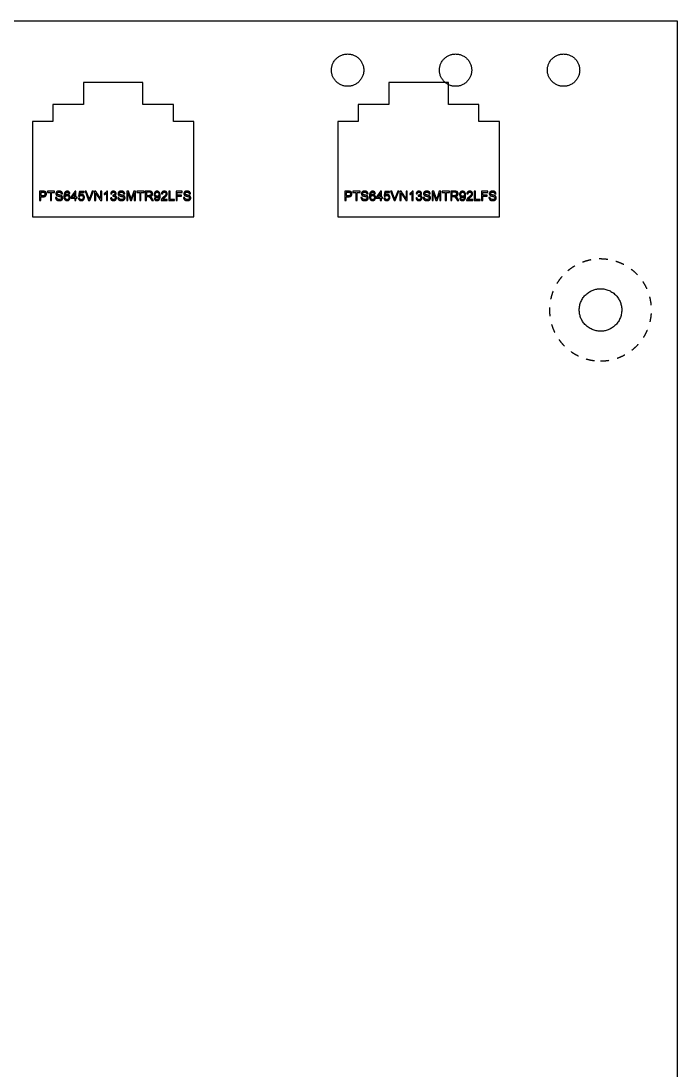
# Model space of a CAD drawing. Header units: millimetres. Extents: x -34 to 33, y -64 to 62.
# Drawn here: x -5.1 to 33.5, y -0.8 to 60.9 of the extents above; entities that cross this region are included whole.
import ezdxf

# ---------------------------------------------------------------- set-up
doc = ezdxf.new("R2010")
doc.units = ezdxf.units.MM
doc.header["$LTSCALE"] = 0.1
doc.linetypes.add('Dashed', pattern=[10, 5, -5])
doc.layers.add('dxf_release_for_jordan$PCB_v1_240711$front', color=18, linetype='Continuous', true_color=0x000000)

msp = doc.modelspace()

# ---------------------------------------------------------------- linework, layer by layer
at = {"layer": 'dxf_release_for_jordan$PCB_v1_240711$front', "color": 251, "true_color": 0x696969}
for p, q in [((-3.796, 50.913), (-4, 50.913)), ((-4, 50.913), (-4, 50.371)), ((-3.79, 50.849), (-3.928, 50.849)), ((-3.928, 50.849), (-3.928, 50.655)), ((-3.928, 50.655), (-3.788, 50.655)), ((-1.244, 50.913), (-1.321, 50.913)), ((-1.321, 50.913), (-1.111, 50.371)), ((-1.103, 50.52), (-1.244, 50.913)), ((-0.899, 50.913), (-1.045, 50.52)), ((-1.038, 50.371), (-0.826, 50.913)), ((-0.826, 50.913), (-0.899, 50.913)), ((-0.058, 50.795), (-0.058, 50.371)), ((0.008, 50.915), (-0.034, 50.915)), ((0.008, 50.371), (0.008, 50.915)), ((1.237, 50.913), (1.129, 50.913)), ((1.129, 50.913), (1.129, 50.371)), ((1.198, 50.371), (1.198, 50.832)), ((1.198, 50.832), (1.355, 50.371)), ((1.365, 50.529), (1.237, 50.913)), ((1.419, 50.371), (1.577, 50.825)), ((1.549, 50.913), (1.42, 50.536)), ((1.646, 50.913), (1.549, 50.913)), ((1.577, 50.825), (1.577, 50.371)), ((1.646, 50.371), (1.646, 50.913)), ((2.465, 50.913), (2.225, 50.913)), ((2.225, 50.913), (2.225, 50.371)), ((2.468, 50.853), (2.296, 50.853)), ((2.296, 50.853), (2.296, 50.674)), ((2.296, 50.674), (2.45, 50.674)), ((2.296, 50.371), (2.296, 50.612)), ((2.296, 50.612), (2.38, 50.612)), ((14.172, 50.913), (13.968, 50.913)), ((13.968, 50.913), (13.968, 50.371)), ((14.178, 50.849), (14.04, 50.849)), ((14.04, 50.849), (14.04, 50.655)), ((14.04, 50.655), (14.18, 50.655)), ((16.724, 50.913), (16.647, 50.913)), ((16.647, 50.913), (16.857, 50.371)), ((16.865, 50.52), (16.724, 50.913)), ((17.069, 50.913), (16.923, 50.52)), ((16.93, 50.371), (17.142, 50.913)), ((17.142, 50.913), (17.069, 50.913)), ((17.91, 50.795), (17.91, 50.371)), ((17.976, 50.915), (17.933, 50.915)), ((17.976, 50.371), (17.976, 50.915)), ((19.205, 50.913), (19.097, 50.913)), ((19.097, 50.913), (19.097, 50.371)), ((19.166, 50.371), (19.166, 50.832)), ((19.166, 50.832), (19.323, 50.371)), ((19.333, 50.529), (19.205, 50.913)), ((19.387, 50.371), (19.545, 50.825)), ((19.517, 50.913), (19.388, 50.536)), ((19.614, 50.913), (19.517, 50.913)), ((19.545, 50.825), (19.545, 50.371)), ((19.614, 50.371), (19.614, 50.913)), ((20.433, 50.913), (20.193, 50.913)), ((20.193, 50.913), (20.193, 50.371)), ((20.436, 50.853), (20.264, 50.853)), ((20.264, 50.853), (20.264, 50.674)), ((20.264, 50.674), (20.418, 50.674)), ((20.264, 50.371), (20.264, 50.612)), ((20.264, 50.612), (20.347, 50.612)), ((-4, 50.371), (-3.928, 50.371)), ((-3.928, 50.371), (-3.928, 50.592)), ((-3.928, 50.592), (-3.789, 50.592)), ((-1.111, 50.371), (-1.038, 50.371)), ((-0.058, 50.371), (0.008, 50.371)), ((1.129, 50.371), (1.198, 50.371)), ((1.355, 50.371), (1.419, 50.371)), ((1.577, 50.371), (1.646, 50.371)), ((2.225, 50.371), (2.296, 50.371)), ((3.155, 50.371), (3.513, 50.371)), ((3.513, 50.435), (3.248, 50.435)), ((3.513, 50.371), (3.513, 50.435)), ((13.968, 50.371), (14.04, 50.371)), ((14.04, 50.371), (14.04, 50.592)), ((14.04, 50.592), (14.178, 50.592)), ((16.857, 50.371), (16.93, 50.371)), ((17.91, 50.371), (17.976, 50.371)), ((19.097, 50.371), (19.166, 50.371)), ((19.323, 50.371), (19.387, 50.371)), ((19.545, 50.371), (19.614, 50.371)), ((20.193, 50.371), (20.264, 50.371)), ((21.123, 50.371), (21.481, 50.371)), ((21.481, 50.435), (21.216, 50.435)), ((21.481, 50.371), (21.481, 50.435))]:
    msp.add_line(p, q, dxfattribs=at)
at = {"layer": 'dxf_release_for_jordan$PCB_v1_240711$front', "color": 96, "true_color": 0x007f00}
msp.add_lwpolyline([(33.5, 60.93), (33.5, -32.448), (8, -32.448), (8, -44.448), (-8, -44.448), (-8, -32.448), (-33.5, -32.448), (-33.5, 60.93)], close=True, dxfattribs=at)
at = {"layer": 'dxf_release_for_jordan$PCB_v1_240711$front', "color": 251, "true_color": 0x696969}
for points in [[(-1.417, 56.015), (-3.217, 56.015), (-3.217, 55.015), (-4.417, 55.015), (-4.417, 49.415), (5.083, 49.415), (5.083, 55.015), (3.883, 55.015), (3.883, 56.015), (2.083, 56.015), (2.083, 57.315), (-1.417, 57.315)], [(16.551, 56.015), (14.751, 56.015), (14.751, 55.015), (13.551, 55.015), (13.551, 49.415), (23.051, 49.415), (23.051, 55.015), (21.851, 55.015), (21.851, 56.015), (20.051, 56.015), (20.051, 57.315), (16.551, 57.315)]]:
    msp.add_lwpolyline(points, close=True, dxfattribs=at)
at = {"layer": 'dxf_release_for_jordan$PCB_v1_240711$front', "color": 96, "true_color": 0x007f00}
for points, knots in [([(15.075, 58.038), (15.075, 58.988), (14.125, 58.988), (13.175, 58.988), (13.175, 58.038), (13.175, 57.088), (14.125, 57.088), (15.075, 57.088), (15.075, 58.038)], [-5.969026, -5.969026, -5.969026, -4.47677, -4.47677, -2.984513, -2.984513, -1.492257, -1.492257, 0, 0, 0]), ([(21.425, 58.038), (21.425, 58.988), (20.475, 58.988), (19.525, 58.988), (19.525, 58.038), (19.525, 57.088), (20.475, 57.088), (21.425, 57.088), (21.425, 58.038)], [-5.969026, -5.969026, -5.969026, -4.47677, -4.47677, -2.984513, -2.984513, -1.492257, -1.492257, 0, 0, 0]), ([(27.775, 58.038), (27.775, 58.988), (26.825, 58.988), (25.875, 58.988), (25.875, 58.038), (25.875, 57.088), (26.825, 57.088), (27.775, 57.088), (27.775, 58.038)], [-5.969026, -5.969026, -5.969026, -4.47677, -4.47677, -2.984513, -2.984513, -1.492257, -1.492257, 0, 0, 0]), ([(30.204, 44.265), (29.87, 45.469), (28.665, 45.135), (27.461, 44.8), (27.796, 43.596), (28.13, 42.391), (29.335, 42.726), (30.539, 43.06), (30.204, 44.265)], [0, 0, 0, 1.963495, 1.963495, 3.926991, 3.926991, 5.890486, 5.890486, 7.853982, 7.853982, 7.853982])]:
    msp.add_rational_spline(points, [1, 0.707106781187, 1, 0.707106781187, 1, 0.707106781187, 1, 0.707106781187, 1], degree=2, knots=knots, dxfattribs=at)
at = {"layer": 'dxf_release_for_jordan$PCB_v1_240711$front', "color": 251, "true_color": 0x696969}
for points, knots in [([(-3.789, 50.592), (-3.675, 50.592), (-3.631, 50.639), (-3.587, 50.687), (-3.587, 50.756), (-3.587, 50.797), (-3.603, 50.83), (-3.619, 50.864), (-3.646, 50.882), (-3.673, 50.901), (-3.713, 50.908), (-3.742, 50.913), (-3.796, 50.913)], [-8, -8, -8, -7, -7, -6, -6, -5, -5, -4, -4, -3, -3, -2, -2, -2]), ([(-3.788, 50.655), (-3.719, 50.655), (-3.69, 50.681), (-3.66, 50.707), (-3.66, 50.754), (-3.66, 50.788), (-3.678, 50.812), (-3.695, 50.836), (-3.723, 50.844), (-3.741, 50.849), (-3.79, 50.849)], [1, 1, 1, 2, 2, 3, 3, 4, 4, 5, 5, 6, 6, 6]), ([(-3.058, 50.545), (-3.056, 50.491), (-3.028, 50.448), (-3, 50.405), (-2.95, 50.384), (-2.9, 50.362), (-2.827, 50.362), (-2.769, 50.362), (-2.722, 50.383), (-2.676, 50.405), (-2.651, 50.443), (-2.626, 50.481), (-2.626, 50.524), (-2.626, 50.568), (-2.649, 50.601), (-2.671, 50.635), (-2.719, 50.657), (-2.751, 50.671), (-2.839, 50.691), (-2.926, 50.711), (-2.947, 50.73), (-2.968, 50.749), (-2.968, 50.778), (-2.968, 50.811), (-2.938, 50.835), (-2.908, 50.859), (-2.843, 50.859), (-2.781, 50.859), (-2.749, 50.833), (-2.717, 50.807), (-2.711, 50.755)], [-50, -50, -50, -49, -49, -48, -48, -47, -47, -46, -46, -45, -45, -44, -44, -43, -43, -42, -42, -41, -41, -40, -40, -39, -39, -38, -38, -37, -37, -36, -36, -35, -35, -35]), ([(-2.643, 50.76), (-2.645, 50.808), (-2.669, 50.846), (-2.694, 50.883), (-2.74, 50.903), (-2.786, 50.922), (-2.846, 50.922), (-2.901, 50.922), (-2.946, 50.904), (-2.99, 50.885), (-3.014, 50.85), (-3.037, 50.814), (-3.037, 50.773), (-3.037, 50.736), (-3.018, 50.706), (-2.999, 50.675), (-2.96, 50.655), (-2.93, 50.639), (-2.855, 50.621), (-2.781, 50.603), (-2.759, 50.595), (-2.725, 50.582), (-2.71, 50.563), (-2.695, 50.544), (-2.695, 50.518), (-2.695, 50.493), (-2.711, 50.472), (-2.726, 50.451), (-2.758, 50.439), (-2.789, 50.426), (-2.83, 50.426), (-2.876, 50.426), (-2.913, 50.442), (-2.95, 50.459), (-2.968, 50.485), (-2.985, 50.511), (-2.99, 50.551)], [-34, -34, -34, -33, -33, -32, -32, -31, -31, -30, -30, -29, -29, -28, -28, -27, -27, -26, -26, -25, -25, -24, -24, -23, -23, -22, -22, -21, -21, -20, -20, -19, -19, -18, -18, -17, -17, -16, -16, -16]), ([(-2.21, 50.78), (-2.219, 50.844), (-2.259, 50.879), (-2.3, 50.915), (-2.364, 50.915), (-2.45, 50.915), (-2.5, 50.853), (-2.558, 50.782), (-2.558, 50.625), (-2.558, 50.484), (-2.506, 50.423), (-2.454, 50.362), (-2.37, 50.362), (-2.322, 50.362), (-2.283, 50.385), (-2.245, 50.409), (-2.223, 50.452), (-2.201, 50.496), (-2.201, 50.547), (-2.201, 50.625), (-2.248, 50.674), (-2.294, 50.723), (-2.361, 50.723), (-2.399, 50.723), (-2.434, 50.705), (-2.468, 50.687), (-2.492, 50.651)], [-19, -19, -19, -18, -18, -17, -17, -16, -16, -15, -15, -14, -14, -13, -13, -12, -12, -11, -11, -10, -10, -9, -9, -8, -8, -7, -7, -6, -6, -6]), ([(-2.492, 50.651), (-2.492, 50.732), (-2.473, 50.776), (-2.455, 50.82), (-2.424, 50.843), (-2.4, 50.861), (-2.368, 50.861), (-2.329, 50.861), (-2.302, 50.832), (-2.285, 50.814), (-2.277, 50.775)], [-6, -6, -6, -5, -5, -4, -4, -3, -3, -2, -2, -1, -1, -1]), ([(-2.482, 50.547), (-2.482, 50.512), (-2.467, 50.481), (-2.453, 50.45), (-2.427, 50.433), (-2.4, 50.417), (-2.371, 50.417), (-2.329, 50.417), (-2.299, 50.451), (-2.269, 50.485), (-2.269, 50.543), (-2.269, 50.599), (-2.299, 50.632), (-2.329, 50.664), (-2.374, 50.664), (-2.419, 50.664), (-2.451, 50.632), (-2.482, 50.599), (-2.482, 50.547)], [0, 0, 0, 1, 1, 2, 2, 3, 3, 4, 4, 5, 5, 6, 6, 7, 7, 8, 8, 9, 9, 9]), ([(-1.714, 50.513), (-1.707, 50.445), (-1.661, 50.404), (-1.614, 50.362), (-1.54, 50.362), (-1.45, 50.362), (-1.398, 50.428), (-1.355, 50.481), (-1.355, 50.555), (-1.355, 50.632), (-1.404, 50.681), (-1.452, 50.73), (-1.523, 50.73), (-1.577, 50.73), (-1.626, 50.696)], [-29, -29, -29, -28, -28, -27, -27, -26, -26, -25, -25, -24, -24, -23, -23, -22, -22, -22]), ([(-1.64, 50.619), (-1.625, 50.643), (-1.599, 50.657), (-1.573, 50.672), (-1.541, 50.672), (-1.489, 50.672), (-1.457, 50.639), (-1.425, 50.606), (-1.425, 50.549), (-1.425, 50.489), (-1.459, 50.453), (-1.492, 50.417), (-1.54, 50.417), (-1.58, 50.417), (-1.608, 50.442), (-1.636, 50.468), (-1.644, 50.519)], [-16, -16, -16, -15, -15, -14, -14, -13, -13, -12, -12, -11, -11, -10, -10, -9, -9, -8, -8, -8]), ([(-0.034, 50.915), (-0.052, 50.88), (-0.094, 50.843), (-0.135, 50.805), (-0.191, 50.779)], [-9, -9, -9, -8, -8, -7, -7, -7]), ([(-0.191, 50.715), (-0.16, 50.726), (-0.121, 50.749), (-0.082, 50.772), (-0.058, 50.795)], [-6, -6, -6, -5, -5, -4, -4, -4]), ([(0.179, 50.514), (0.186, 50.447), (0.233, 50.404), (0.28, 50.362), (0.351, 50.362), (0.43, 50.362), (0.482, 50.411), (0.534, 50.46), (0.534, 50.531), (0.534, 50.584), (0.507, 50.619), (0.481, 50.654), (0.433, 50.665)], [-43, -43, -43, -42, -42, -41, -41, -40, -40, -39, -39, -38, -38, -37, -37, -37]), ([(0.433, 50.665), (0.47, 50.682), (0.488, 50.711), (0.507, 50.739), (0.507, 50.774), (0.507, 50.811), (0.487, 50.844), (0.468, 50.877), (0.43, 50.896), (0.393, 50.915), (0.349, 50.915), (0.284, 50.915), (0.241, 50.878), (0.198, 50.842), (0.186, 50.775)], [-37, -37, -37, -36, -36, -35, -35, -34, -34, -33, -33, -32, -32, -31, -31, -30, -30, -30]), ([(0.31, 50.628), (0.338, 50.635), (0.357, 50.635), (0.403, 50.635), (0.433, 50.605), (0.463, 50.576), (0.463, 50.53), (0.463, 50.482), (0.431, 50.449), (0.399, 50.417), (0.352, 50.417), (0.312, 50.417), (0.285, 50.442), (0.257, 50.467), (0.246, 50.523)], [-21, -21, -21, -20, -20, -19, -19, -18, -18, -17, -17, -16, -16, -15, -15, -14, -14, -14]), ([(0.252, 50.763), (0.26, 50.812), (0.286, 50.836), (0.311, 50.861), (0.35, 50.861), (0.389, 50.861), (0.414, 50.836), (0.439, 50.812), (0.439, 50.776), (0.439, 50.73), (0.405, 50.708), (0.371, 50.685), (0.328, 50.685), (0.324, 50.685), (0.318, 50.686)], [-29, -29, -29, -28, -28, -27, -27, -26, -26, -25, -25, -24, -24, -23, -23, -22, -22, -22]), ([(0.602, 50.545), (0.604, 50.491), (0.632, 50.448), (0.66, 50.405), (0.71, 50.384), (0.76, 50.362), (0.833, 50.362), (0.891, 50.362), (0.937, 50.383), (0.984, 50.405), (1.009, 50.443), (1.033, 50.481), (1.033, 50.524), (1.033, 50.568), (1.011, 50.601), (0.988, 50.635), (0.941, 50.657), (0.908, 50.671), (0.821, 50.691), (0.734, 50.711), (0.713, 50.73), (0.692, 50.749), (0.692, 50.778), (0.692, 50.811), (0.722, 50.835), (0.751, 50.859), (0.816, 50.859), (0.879, 50.859), (0.911, 50.833), (0.943, 50.807), (0.948, 50.755)], [-50, -50, -50, -49, -49, -48, -48, -47, -47, -46, -46, -45, -45, -44, -44, -43, -43, -42, -42, -41, -41, -40, -40, -39, -39, -38, -38, -37, -37, -36, -36, -35, -35, -35]), ([(1.017, 50.76), (1.015, 50.808), (0.99, 50.846), (0.966, 50.883), (0.92, 50.903), (0.874, 50.922), (0.813, 50.922), (0.759, 50.922), (0.714, 50.904), (0.669, 50.885), (0.646, 50.85), (0.623, 50.814), (0.623, 50.773), (0.623, 50.736), (0.642, 50.706), (0.661, 50.675), (0.7, 50.655), (0.73, 50.639), (0.804, 50.621), (0.879, 50.603), (0.901, 50.595), (0.935, 50.582), (0.949, 50.563), (0.964, 50.544), (0.964, 50.518), (0.964, 50.493), (0.949, 50.472), (0.934, 50.451), (0.902, 50.439), (0.871, 50.426), (0.83, 50.426), (0.784, 50.426), (0.747, 50.442), (0.71, 50.459), (0.692, 50.485), (0.675, 50.511), (0.67, 50.551)], [-34, -34, -34, -33, -33, -32, -32, -31, -31, -30, -30, -29, -29, -28, -28, -27, -27, -26, -26, -25, -25, -24, -24, -23, -23, -22, -22, -21, -21, -20, -20, -19, -19, -18, -18, -17, -17, -16, -16, -16]), ([(2.419, 50.609), (2.436, 50.605), (2.452, 50.595), (2.468, 50.585), (2.489, 50.559), (2.509, 50.533), (2.54, 50.484)], [-15, -15, -15, -14, -14, -13, -13, -12, -12, -12]), ([(2.45, 50.674), (2.5, 50.674), (2.527, 50.684), (2.555, 50.694), (2.569, 50.717), (2.584, 50.739), (2.584, 50.765), (2.584, 50.804), (2.556, 50.828), (2.528, 50.853), (2.468, 50.853)], [1, 1, 1, 2, 2, 3, 3, 4, 4, 5, 5, 6, 6, 6]), ([(2.505, 50.618), (2.583, 50.628), (2.62, 50.668), (2.658, 50.708), (2.658, 50.765), (2.658, 50.81), (2.635, 50.847), (2.613, 50.884), (2.575, 50.898), (2.537, 50.913), (2.465, 50.913)], [-7, -7, -7, -6, -6, -5, -5, -4, -4, -3, -3, -2, -2, -2]), ([(2.608, 50.519), (2.58, 50.562), (2.548, 50.591), (2.534, 50.604), (2.505, 50.618)], [-9, -9, -9, -8, -8, -7, -7, -7]), ([(2.753, 50.497), (2.761, 50.433), (2.801, 50.397), (2.842, 50.362), (2.905, 50.362), (2.965, 50.362), (3.01, 50.394), (3.054, 50.426), (3.077, 50.488), (3.099, 50.549), (3.099, 50.653), (3.099, 50.753), (3.076, 50.806), (3.054, 50.858), (3.01, 50.887), (2.966, 50.915), (2.913, 50.915), (2.84, 50.915), (2.792, 50.865), (2.743, 50.815), (2.743, 50.732), (2.743, 50.653), (2.79, 50.604), (2.836, 50.555), (2.903, 50.555), (2.944, 50.555), (2.978, 50.575), (3.013, 50.595), (3.033, 50.626)], [-22, -22, -22, -21, -21, -20, -20, -19, -19, -18, -18, -17, -17, -16, -16, -15, -15, -14, -14, -13, -13, -12, -12, -11, -11, -10, -10, -9, -9, -8, -8, -8]), ([(3.025, 50.736), (3.025, 50.793), (2.995, 50.827), (2.964, 50.86), (2.922, 50.86), (2.877, 50.86), (2.844, 50.824), (2.811, 50.788), (2.811, 50.73), (2.811, 50.678), (2.843, 50.646), (2.874, 50.614), (2.92, 50.614), (2.966, 50.614), (2.996, 50.646), (3.025, 50.678), (3.025, 50.736)], [0, 0, 0, 1, 1, 2, 2, 3, 3, 4, 4, 5, 5, 6, 6, 7, 7, 8, 8, 8]), ([(3.033, 50.626), (3.033, 50.617), (3.033, 50.613), (3.033, 50.572), (3.023, 50.532), (3.013, 50.492), (2.998, 50.468), (2.984, 50.445), (2.96, 50.431), (2.937, 50.417), (2.907, 50.417), (2.871, 50.417), (2.848, 50.437), (2.825, 50.457), (2.817, 50.503)], [-8, -8, -8, -7, -7, -6, -6, -5, -5, -4, -4, -3, -3, -2, -2, -1, -1, -1]), ([(3.236, 50.752), (3.237, 50.803), (3.265, 50.831), (3.294, 50.86), (3.342, 50.86), (3.388, 50.86), (3.416, 50.833), (3.444, 50.806), (3.444, 50.766), (3.444, 50.729), (3.413, 50.686), (3.382, 50.644), (3.294, 50.572), (3.237, 50.525), (3.207, 50.49), (3.177, 50.454), (3.163, 50.418), (3.155, 50.395), (3.155, 50.371)], [-12, -12, -12, -11, -11, -10, -10, -9, -9, -8, -8, -7, -7, -6, -6, -5, -5, -4, -4, -3, -3, -3]), ([(3.248, 50.435), (3.259, 50.453), (3.276, 50.471), (3.293, 50.489), (3.353, 50.539), (3.424, 50.6), (3.455, 50.635), (3.486, 50.67), (3.499, 50.701), (3.513, 50.732), (3.513, 50.765), (3.513, 50.829), (3.467, 50.872), (3.422, 50.915), (3.344, 50.915), (3.267, 50.915), (3.221, 50.875), (3.175, 50.835), (3.168, 50.759)], [-22, -22, -22, -21, -21, -20, -20, -19, -19, -18, -18, -17, -17, -16, -16, -15, -15, -14, -14, -13, -13, -13]), ([(4.47, 50.545), (4.472, 50.491), (4.5, 50.448), (4.528, 50.405), (4.578, 50.384), (4.628, 50.362), (4.701, 50.362), (4.759, 50.362), (4.805, 50.383), (4.852, 50.405), (4.877, 50.443), (4.901, 50.481), (4.901, 50.524), (4.901, 50.568), (4.879, 50.601), (4.856, 50.635), (4.809, 50.657), (4.776, 50.671), (4.689, 50.691), (4.602, 50.711), (4.581, 50.73), (4.56, 50.749), (4.56, 50.778), (4.56, 50.811), (4.59, 50.835), (4.619, 50.859), (4.684, 50.859), (4.747, 50.859), (4.779, 50.833), (4.811, 50.807), (4.816, 50.755)], [-50, -50, -50, -49, -49, -48, -48, -47, -47, -46, -46, -45, -45, -44, -44, -43, -43, -42, -42, -41, -41, -40, -40, -39, -39, -38, -38, -37, -37, -36, -36, -35, -35, -35]), ([(4.885, 50.76), (4.883, 50.808), (4.858, 50.846), (4.834, 50.883), (4.788, 50.903), (4.742, 50.922), (4.682, 50.922), (4.627, 50.922), (4.582, 50.904), (4.537, 50.885), (4.514, 50.85), (4.491, 50.814), (4.491, 50.773), (4.491, 50.736), (4.51, 50.706), (4.529, 50.675), (4.568, 50.655), (4.598, 50.639), (4.672, 50.621), (4.747, 50.603), (4.769, 50.595), (4.803, 50.582), (4.817, 50.563), (4.832, 50.544), (4.832, 50.518), (4.832, 50.493), (4.817, 50.472), (4.802, 50.451), (4.77, 50.439), (4.739, 50.426), (4.698, 50.426), (4.652, 50.426), (4.615, 50.442), (4.578, 50.459), (4.56, 50.485), (4.543, 50.511), (4.538, 50.551)], [-34, -34, -34, -33, -33, -32, -32, -31, -31, -30, -30, -29, -29, -28, -28, -27, -27, -26, -26, -25, -25, -24, -24, -23, -23, -22, -22, -21, -21, -20, -20, -19, -19, -18, -18, -17, -17, -16, -16, -16]), ([(14.178, 50.592), (14.293, 50.592), (14.337, 50.639), (14.381, 50.687), (14.381, 50.756), (14.381, 50.797), (14.365, 50.83), (14.348, 50.864), (14.321, 50.882), (14.294, 50.901), (14.255, 50.908), (14.226, 50.913), (14.172, 50.913)], [-8, -8, -8, -7, -7, -6, -6, -5, -5, -4, -4, -3, -3, -2, -2, -2]), ([(14.18, 50.655), (14.249, 50.655), (14.278, 50.681), (14.307, 50.707), (14.307, 50.754), (14.307, 50.788), (14.29, 50.812), (14.273, 50.836), (14.245, 50.844), (14.227, 50.849), (14.178, 50.849)], [1, 1, 1, 2, 2, 3, 3, 4, 4, 5, 5, 6, 6, 6]), ([(14.91, 50.545), (14.912, 50.491), (14.94, 50.448), (14.968, 50.405), (15.018, 50.384), (15.068, 50.362), (15.141, 50.362), (15.199, 50.362), (15.246, 50.383), (15.292, 50.405), (15.317, 50.443), (15.341, 50.481), (15.341, 50.524), (15.341, 50.568), (15.319, 50.601), (15.296, 50.635), (15.249, 50.657), (15.217, 50.671), (15.129, 50.691), (15.042, 50.711), (15.021, 50.73), (15, 50.749), (15, 50.778), (15, 50.811), (15.03, 50.835), (15.06, 50.859), (15.125, 50.859), (15.187, 50.859), (15.219, 50.833), (15.251, 50.807), (15.256, 50.755)], [-50, -50, -50, -49, -49, -48, -48, -47, -47, -46, -46, -45, -45, -44, -44, -43, -43, -42, -42, -41, -41, -40, -40, -39, -39, -38, -38, -37, -37, -36, -36, -35, -35, -35]), ([(15.325, 50.76), (15.323, 50.808), (15.299, 50.846), (15.274, 50.883), (15.228, 50.903), (15.182, 50.922), (15.122, 50.922), (15.067, 50.922), (15.022, 50.904), (14.978, 50.885), (14.954, 50.85), (14.931, 50.814), (14.931, 50.773), (14.931, 50.736), (14.95, 50.706), (14.969, 50.675), (15.008, 50.655), (15.038, 50.639), (15.112, 50.621), (15.187, 50.603), (15.209, 50.595), (15.243, 50.582), (15.258, 50.563), (15.272, 50.544), (15.272, 50.518), (15.272, 50.493), (15.257, 50.472), (15.242, 50.451), (15.21, 50.439), (15.179, 50.426), (15.138, 50.426), (15.092, 50.426), (15.055, 50.442), (15.018, 50.459), (15, 50.485), (14.983, 50.511), (14.978, 50.551)], [-34, -34, -34, -33, -33, -32, -32, -31, -31, -30, -30, -29, -29, -28, -28, -27, -27, -26, -26, -25, -25, -24, -24, -23, -23, -22, -22, -21, -21, -20, -20, -19, -19, -18, -18, -17, -17, -16, -16, -16]), ([(15.757, 50.78), (15.749, 50.844), (15.709, 50.879), (15.668, 50.915), (15.604, 50.915), (15.518, 50.915), (15.467, 50.853), (15.409, 50.782), (15.409, 50.625), (15.409, 50.484), (15.462, 50.423), (15.514, 50.362), (15.597, 50.362), (15.646, 50.362), (15.685, 50.385), (15.723, 50.409), (15.745, 50.452), (15.767, 50.496), (15.767, 50.547), (15.767, 50.625), (15.72, 50.674), (15.674, 50.723), (15.607, 50.723), (15.569, 50.723), (15.534, 50.705), (15.5, 50.687), (15.476, 50.651)], [-19, -19, -19, -18, -18, -17, -17, -16, -16, -15, -15, -14, -14, -13, -13, -12, -12, -11, -11, -10, -10, -9, -9, -8, -8, -7, -7, -6, -6, -6]), ([(15.476, 50.651), (15.476, 50.732), (15.494, 50.776), (15.513, 50.82), (15.544, 50.843), (15.568, 50.861), (15.6, 50.861), (15.639, 50.861), (15.666, 50.832), (15.682, 50.814), (15.691, 50.775)], [-6, -6, -6, -5, -5, -4, -4, -3, -3, -2, -2, -1, -1, -1]), ([(15.486, 50.547), (15.486, 50.512), (15.501, 50.481), (15.515, 50.45), (15.541, 50.433), (15.568, 50.417), (15.596, 50.417), (15.638, 50.417), (15.669, 50.451), (15.699, 50.485), (15.699, 50.543), (15.699, 50.599), (15.669, 50.632), (15.639, 50.664), (15.594, 50.664), (15.549, 50.664), (15.517, 50.632), (15.486, 50.599), (15.486, 50.547)], [0, 0, 0, 1, 1, 2, 2, 3, 3, 4, 4, 5, 5, 6, 6, 7, 7, 8, 8, 9, 9, 9]), ([(16.254, 50.513), (16.261, 50.445), (16.307, 50.404), (16.354, 50.362), (16.428, 50.362), (16.518, 50.362), (16.57, 50.428), (16.613, 50.481), (16.613, 50.555), (16.613, 50.632), (16.564, 50.681), (16.516, 50.73), (16.445, 50.73), (16.391, 50.73), (16.342, 50.696)], [-29, -29, -29, -28, -28, -27, -27, -26, -26, -25, -25, -24, -24, -23, -23, -22, -22, -22]), ([(16.328, 50.619), (16.343, 50.643), (16.369, 50.657), (16.395, 50.672), (16.427, 50.672), (16.479, 50.672), (16.511, 50.639), (16.543, 50.606), (16.543, 50.549), (16.543, 50.489), (16.509, 50.453), (16.476, 50.417), (16.428, 50.417), (16.388, 50.417), (16.36, 50.442), (16.332, 50.468), (16.324, 50.519)], [-16, -16, -16, -15, -15, -14, -14, -13, -13, -12, -12, -11, -11, -10, -10, -9, -9, -8, -8, -8]), ([(17.933, 50.915), (17.916, 50.88), (17.874, 50.843), (17.833, 50.805), (17.777, 50.779)], [-9, -9, -9, -8, -8, -7, -7, -7]), ([(17.777, 50.715), (17.808, 50.726), (17.847, 50.749), (17.886, 50.772), (17.91, 50.795)], [-6, -6, -6, -5, -5, -4, -4, -4]), ([(18.147, 50.514), (18.154, 50.447), (18.201, 50.404), (18.248, 50.362), (18.319, 50.362), (18.398, 50.362), (18.45, 50.411), (18.502, 50.46), (18.502, 50.531), (18.502, 50.584), (18.475, 50.619), (18.448, 50.654), (18.4, 50.665)], [-43, -43, -43, -42, -42, -41, -41, -40, -40, -39, -39, -38, -38, -37, -37, -37]), ([(18.4, 50.665), (18.437, 50.682), (18.456, 50.711), (18.475, 50.739), (18.475, 50.774), (18.475, 50.811), (18.455, 50.844), (18.436, 50.877), (18.398, 50.896), (18.361, 50.915), (18.317, 50.915), (18.252, 50.915), (18.209, 50.878), (18.166, 50.842), (18.154, 50.775)], [-37, -37, -37, -36, -36, -35, -35, -34, -34, -33, -33, -32, -32, -31, -31, -30, -30, -30]), ([(18.278, 50.628), (18.306, 50.635), (18.325, 50.635), (18.371, 50.635), (18.401, 50.605), (18.431, 50.576), (18.431, 50.53), (18.431, 50.482), (18.399, 50.449), (18.366, 50.417), (18.32, 50.417), (18.28, 50.417), (18.252, 50.442), (18.225, 50.467), (18.214, 50.523)], [-21, -21, -21, -20, -20, -19, -19, -18, -18, -17, -17, -16, -16, -15, -15, -14, -14, -14]), ([(18.22, 50.763), (18.228, 50.812), (18.253, 50.836), (18.279, 50.861), (18.318, 50.861), (18.357, 50.861), (18.382, 50.836), (18.407, 50.812), (18.407, 50.776), (18.407, 50.73), (18.373, 50.708), (18.339, 50.685), (18.296, 50.685), (18.292, 50.685), (18.286, 50.686)], [-29, -29, -29, -28, -28, -27, -27, -26, -26, -25, -25, -24, -24, -23, -23, -22, -22, -22]), ([(18.57, 50.545), (18.571, 50.491), (18.6, 50.448), (18.628, 50.405), (18.678, 50.384), (18.727, 50.362), (18.801, 50.362), (18.859, 50.362), (18.905, 50.383), (18.952, 50.405), (18.976, 50.443), (19.001, 50.481), (19.001, 50.524), (19.001, 50.568), (18.979, 50.601), (18.956, 50.635), (18.909, 50.657), (18.876, 50.671), (18.789, 50.691), (18.702, 50.711), (18.681, 50.73), (18.66, 50.749), (18.66, 50.778), (18.66, 50.811), (18.69, 50.835), (18.719, 50.859), (18.784, 50.859), (18.847, 50.859), (18.879, 50.833), (18.911, 50.807), (18.916, 50.755)], [-50, -50, -50, -49, -49, -48, -48, -47, -47, -46, -46, -45, -45, -44, -44, -43, -43, -42, -42, -41, -41, -40, -40, -39, -39, -38, -38, -37, -37, -36, -36, -35, -35, -35]), ([(18.985, 50.76), (18.983, 50.808), (18.958, 50.846), (18.934, 50.883), (18.888, 50.903), (18.842, 50.922), (18.781, 50.922), (18.727, 50.922), (18.682, 50.904), (18.637, 50.885), (18.614, 50.85), (18.591, 50.814), (18.591, 50.773), (18.591, 50.736), (18.61, 50.706), (18.629, 50.675), (18.668, 50.655), (18.697, 50.639), (18.772, 50.621), (18.847, 50.603), (18.869, 50.595), (18.903, 50.582), (18.917, 50.563), (18.932, 50.544), (18.932, 50.518), (18.932, 50.493), (18.917, 50.472), (18.901, 50.451), (18.87, 50.439), (18.839, 50.426), (18.798, 50.426), (18.751, 50.426), (18.714, 50.442), (18.678, 50.459), (18.66, 50.485), (18.642, 50.511), (18.638, 50.551)], [-34, -34, -34, -33, -33, -32, -32, -31, -31, -30, -30, -29, -29, -28, -28, -27, -27, -26, -26, -25, -25, -24, -24, -23, -23, -22, -22, -21, -21, -20, -20, -19, -19, -18, -18, -17, -17, -16, -16, -16]), ([(20.387, 50.609), (20.404, 50.605), (20.42, 50.595), (20.436, 50.585), (20.456, 50.559), (20.477, 50.533), (20.508, 50.484)], [-15, -15, -15, -14, -14, -13, -13, -12, -12, -12]), ([(20.418, 50.674), (20.467, 50.674), (20.495, 50.684), (20.523, 50.694), (20.537, 50.717), (20.552, 50.739), (20.552, 50.765), (20.552, 50.804), (20.524, 50.828), (20.496, 50.853), (20.436, 50.853)], [1, 1, 1, 2, 2, 3, 3, 4, 4, 5, 5, 6, 6, 6]), ([(20.473, 50.618), (20.551, 50.628), (20.588, 50.668), (20.626, 50.708), (20.626, 50.765), (20.626, 50.81), (20.603, 50.847), (20.581, 50.884), (20.543, 50.898), (20.505, 50.913), (20.433, 50.913)], [-7, -7, -7, -6, -6, -5, -5, -4, -4, -3, -3, -2, -2, -2]), ([(20.576, 50.519), (20.548, 50.562), (20.516, 50.591), (20.501, 50.604), (20.473, 50.618)], [-9, -9, -9, -8, -8, -7, -7, -7]), ([(20.721, 50.497), (20.729, 50.433), (20.769, 50.397), (20.81, 50.362), (20.873, 50.362), (20.933, 50.362), (20.977, 50.394), (21.022, 50.426), (21.045, 50.488), (21.067, 50.549), (21.067, 50.653), (21.067, 50.753), (21.044, 50.806), (21.022, 50.858), (20.978, 50.887), (20.934, 50.915), (20.881, 50.915), (20.808, 50.915), (20.76, 50.865), (20.711, 50.815), (20.711, 50.732), (20.711, 50.653), (20.757, 50.604), (20.804, 50.555), (20.871, 50.555), (20.912, 50.555), (20.946, 50.575), (20.981, 50.595), (21.001, 50.626)], [-22, -22, -22, -21, -21, -20, -20, -19, -19, -18, -18, -17, -17, -16, -16, -15, -15, -14, -14, -13, -13, -12, -12, -11, -11, -10, -10, -9, -9, -8, -8, -8]), ([(20.993, 50.736), (20.993, 50.793), (20.963, 50.827), (20.932, 50.86), (20.889, 50.86), (20.845, 50.86), (20.812, 50.824), (20.779, 50.788), (20.779, 50.73), (20.779, 50.678), (20.811, 50.646), (20.842, 50.614), (20.888, 50.614), (20.934, 50.614), (20.963, 50.646), (20.993, 50.678), (20.993, 50.736)], [0, 0, 0, 1, 1, 2, 2, 3, 3, 4, 4, 5, 5, 6, 6, 7, 7, 8, 8, 8]), ([(21.001, 50.626), (21.001, 50.617), (21.001, 50.613), (21.001, 50.572), (20.991, 50.532), (20.981, 50.492), (20.966, 50.468), (20.951, 50.445), (20.928, 50.431), (20.905, 50.417), (20.875, 50.417), (20.839, 50.417), (20.816, 50.437), (20.793, 50.457), (20.785, 50.503)], [-8, -8, -8, -7, -7, -6, -6, -5, -5, -4, -4, -3, -3, -2, -2, -1, -1, -1]), ([(21.204, 50.752), (21.205, 50.803), (21.233, 50.831), (21.262, 50.86), (21.31, 50.86), (21.356, 50.86), (21.384, 50.833), (21.412, 50.806), (21.412, 50.766), (21.412, 50.729), (21.381, 50.686), (21.35, 50.644), (21.262, 50.572), (21.205, 50.525), (21.175, 50.49), (21.145, 50.454), (21.131, 50.418), (21.122, 50.395), (21.123, 50.371)], [-12, -12, -12, -11, -11, -10, -10, -9, -9, -8, -8, -7, -7, -6, -6, -5, -5, -4, -4, -3, -3, -3]), ([(21.216, 50.435), (21.227, 50.453), (21.244, 50.471), (21.261, 50.489), (21.321, 50.539), (21.392, 50.6), (21.423, 50.635), (21.454, 50.67), (21.467, 50.701), (21.48, 50.732), (21.48, 50.765), (21.48, 50.829), (21.435, 50.872), (21.39, 50.915), (21.312, 50.915), (21.234, 50.915), (21.189, 50.875), (21.143, 50.835), (21.136, 50.759)], [-22, -22, -22, -21, -21, -20, -20, -19, -19, -18, -18, -17, -17, -16, -16, -15, -15, -14, -14, -13, -13, -13]), ([(22.438, 50.545), (22.44, 50.491), (22.468, 50.448), (22.496, 50.405), (22.546, 50.384), (22.595, 50.362), (22.669, 50.362), (22.727, 50.362), (22.773, 50.383), (22.82, 50.405), (22.844, 50.443), (22.869, 50.481), (22.869, 50.524), (22.869, 50.568), (22.847, 50.601), (22.824, 50.635), (22.777, 50.657), (22.744, 50.671), (22.657, 50.691), (22.57, 50.711), (22.549, 50.73), (22.528, 50.749), (22.528, 50.778), (22.528, 50.811), (22.558, 50.835), (22.587, 50.859), (22.652, 50.859), (22.715, 50.859), (22.747, 50.833), (22.779, 50.807), (22.784, 50.755)], [-50, -50, -50, -49, -49, -48, -48, -47, -47, -46, -46, -45, -45, -44, -44, -43, -43, -42, -42, -41, -41, -40, -40, -39, -39, -38, -38, -37, -37, -36, -36, -35, -35, -35]), ([(22.853, 50.76), (22.851, 50.808), (22.826, 50.846), (22.802, 50.883), (22.756, 50.903), (22.71, 50.922), (22.649, 50.922), (22.595, 50.922), (22.55, 50.904), (22.505, 50.885), (22.482, 50.85), (22.459, 50.814), (22.459, 50.773), (22.459, 50.736), (22.478, 50.706), (22.497, 50.675), (22.536, 50.655), (22.566, 50.639), (22.64, 50.621), (22.715, 50.603), (22.737, 50.595), (22.771, 50.582), (22.785, 50.563), (22.8, 50.544), (22.8, 50.518), (22.8, 50.493), (22.785, 50.472), (22.769, 50.451), (22.738, 50.439), (22.707, 50.426), (22.666, 50.426), (22.619, 50.426), (22.583, 50.442), (22.546, 50.459), (22.528, 50.485), (22.51, 50.511), (22.506, 50.551)], [-34, -34, -34, -33, -33, -32, -32, -31, -31, -30, -30, -29, -29, -28, -28, -27, -27, -26, -26, -25, -25, -24, -24, -23, -23, -22, -22, -21, -21, -20, -20, -19, -19, -18, -18, -17, -17, -16, -16, -16])]:
    msp.add_open_spline(points, degree=2, knots=knots, dxfattribs=at)
for points in [[(-3.107, 50.913), (-3.321, 50.913), (-3.536, 50.913)], [(-3.536, 50.913), (-3.536, 50.881), (-3.536, 50.849)], [(-3.536, 50.849), (-3.447, 50.849), (-3.358, 50.849)], [(-3.358, 50.849), (-3.358, 50.61), (-3.358, 50.371)], [(-3.286, 50.371), (-3.286, 50.61), (-3.286, 50.849)], [(-3.286, 50.849), (-3.196, 50.849), (-3.107, 50.849)], [(-3.107, 50.849), (-3.107, 50.881), (-3.107, 50.913)], [(-2.711, 50.755), (-2.677, 50.758), (-2.643, 50.76)], [(-2.277, 50.775), (-2.243, 50.778), (-2.21, 50.78)], [(-1.909, 50.913), (-2.033, 50.737), (-2.156, 50.562)], [(-1.922, 50.806), (-2.006, 50.684), (-2.091, 50.562)], [(-1.922, 50.562), (-1.922, 50.684), (-1.922, 50.806)], [(-1.855, 50.913), (-1.882, 50.913), (-1.909, 50.913)], [(-1.855, 50.562), (-1.855, 50.737), (-1.855, 50.913)], [(-1.65, 50.906), (-1.676, 50.766), (-1.702, 50.627)], [(-1.702, 50.627), (-1.671, 50.623), (-1.64, 50.619)], [(-1.38, 50.906), (-1.515, 50.906), (-1.65, 50.906)], [(-1.626, 50.696), (-1.611, 50.769), (-1.596, 50.842)], [(-1.596, 50.842), (-1.488, 50.842), (-1.38, 50.842)], [(-1.38, 50.842), (-1.38, 50.874), (-1.38, 50.906)], [(-0.689, 50.913), (-0.725, 50.913), (-0.762, 50.913)], [(-0.762, 50.913), (-0.762, 50.642), (-0.762, 50.371)], [(-0.693, 50.371), (-0.693, 50.584), (-0.693, 50.797)], [(-0.693, 50.797), (-0.551, 50.584), (-0.409, 50.371)], [(-0.404, 50.488), (-0.546, 50.7), (-0.689, 50.913)], [(-0.335, 50.913), (-0.37, 50.913), (-0.404, 50.913)], [(-0.404, 50.913), (-0.404, 50.7), (-0.404, 50.488)], [(-0.335, 50.371), (-0.335, 50.642), (-0.335, 50.913)], [(-0.191, 50.779), (-0.191, 50.747), (-0.191, 50.715)], [(0.186, 50.775), (0.219, 50.769), (0.252, 50.763)], [(0.318, 50.686), (0.314, 50.657), (0.31, 50.628)], [(0.948, 50.755), (0.983, 50.758), (1.017, 50.76)], [(2.15, 50.913), (1.935, 50.913), (1.721, 50.913)], [(1.721, 50.913), (1.721, 50.881), (1.721, 50.849)], [(1.721, 50.849), (1.81, 50.849), (1.899, 50.849)], [(1.899, 50.849), (1.899, 50.61), (1.899, 50.371)], [(1.971, 50.371), (1.971, 50.61), (1.971, 50.849)], [(1.971, 50.849), (2.061, 50.849), (2.15, 50.849)], [(2.15, 50.849), (2.15, 50.881), (2.15, 50.913)], [(2.38, 50.612), (2.407, 50.612), (2.419, 50.609)], [(3.168, 50.759), (3.202, 50.755), (3.236, 50.752)], [(3.68, 50.913), (3.645, 50.913), (3.609, 50.913)], [(3.609, 50.913), (3.609, 50.642), (3.609, 50.371)], [(3.68, 50.435), (3.68, 50.674), (3.68, 50.913)], [(4.401, 50.913), (4.219, 50.913), (4.036, 50.913)], [(4.036, 50.913), (4.036, 50.642), (4.036, 50.371)], [(4.108, 50.681), (4.108, 50.765), (4.108, 50.849)], [(4.108, 50.849), (4.255, 50.849), (4.401, 50.849)], [(4.362, 50.681), (4.235, 50.681), (4.108, 50.681)], [(4.108, 50.371), (4.108, 50.494), (4.108, 50.617)], [(4.108, 50.617), (4.235, 50.617), (4.362, 50.617)], [(4.362, 50.617), (4.362, 50.649), (4.362, 50.681)], [(4.401, 50.849), (4.401, 50.881), (4.401, 50.913)], [(4.816, 50.755), (4.851, 50.758), (4.885, 50.76)], [(14.861, 50.913), (14.647, 50.913), (14.432, 50.913)], [(14.432, 50.913), (14.432, 50.881), (14.432, 50.849)], [(14.432, 50.849), (14.521, 50.849), (14.61, 50.849)], [(14.61, 50.849), (14.61, 50.61), (14.61, 50.371)], [(14.682, 50.371), (14.682, 50.61), (14.682, 50.849)], [(14.682, 50.849), (14.772, 50.849), (14.861, 50.849)], [(14.861, 50.849), (14.861, 50.881), (14.861, 50.913)], [(15.256, 50.755), (15.291, 50.758), (15.325, 50.76)], [(15.691, 50.775), (15.724, 50.778), (15.757, 50.78)], [(16.059, 50.913), (15.935, 50.737), (15.811, 50.562)], [(16.046, 50.806), (15.962, 50.684), (15.877, 50.562)], [(16.046, 50.562), (16.046, 50.684), (16.046, 50.806)], [(16.113, 50.913), (16.086, 50.913), (16.059, 50.913)], [(16.113, 50.562), (16.113, 50.737), (16.113, 50.913)], [(16.318, 50.906), (16.292, 50.766), (16.266, 50.627)], [(16.266, 50.627), (16.297, 50.623), (16.328, 50.619)], [(16.588, 50.906), (16.453, 50.906), (16.318, 50.906)], [(16.342, 50.696), (16.357, 50.769), (16.371, 50.842)], [(16.371, 50.842), (16.48, 50.842), (16.588, 50.842)], [(16.588, 50.842), (16.588, 50.874), (16.588, 50.906)], [(17.279, 50.913), (17.242, 50.913), (17.206, 50.913)], [(17.206, 50.913), (17.206, 50.642), (17.206, 50.371)], [(17.274, 50.371), (17.274, 50.584), (17.274, 50.797)], [(17.274, 50.797), (17.417, 50.584), (17.559, 50.371)], [(17.564, 50.488), (17.421, 50.7), (17.279, 50.913)], [(17.632, 50.913), (17.598, 50.913), (17.564, 50.913)], [(17.564, 50.913), (17.564, 50.7), (17.564, 50.488)], [(17.632, 50.371), (17.632, 50.642), (17.632, 50.913)], [(17.777, 50.779), (17.777, 50.747), (17.777, 50.715)], [(18.154, 50.775), (18.187, 50.769), (18.22, 50.763)], [(18.286, 50.686), (18.282, 50.657), (18.278, 50.628)], [(18.916, 50.755), (18.951, 50.758), (18.985, 50.76)], [(20.118, 50.913), (19.903, 50.913), (19.689, 50.913)], [(19.689, 50.913), (19.689, 50.881), (19.689, 50.849)], [(19.689, 50.849), (19.778, 50.849), (19.867, 50.849)], [(19.867, 50.849), (19.867, 50.61), (19.867, 50.371)], [(19.939, 50.371), (19.939, 50.61), (19.939, 50.849)], [(19.939, 50.849), (20.028, 50.849), (20.118, 50.849)], [(20.118, 50.849), (20.118, 50.881), (20.118, 50.913)], [(20.347, 50.612), (20.375, 50.612), (20.387, 50.609)], [(21.136, 50.759), (21.17, 50.755), (21.204, 50.752)], [(21.648, 50.913), (21.612, 50.913), (21.577, 50.913)], [(21.577, 50.913), (21.577, 50.642), (21.577, 50.371)], [(21.648, 50.435), (21.648, 50.674), (21.648, 50.913)], [(22.369, 50.913), (22.187, 50.913), (22.004, 50.913)], [(22.004, 50.913), (22.004, 50.642), (22.004, 50.371)], [(22.076, 50.681), (22.076, 50.765), (22.076, 50.849)], [(22.076, 50.849), (22.223, 50.849), (22.369, 50.849)], [(22.33, 50.681), (22.203, 50.681), (22.076, 50.681)], [(22.076, 50.371), (22.076, 50.494), (22.076, 50.617)], [(22.076, 50.617), (22.203, 50.617), (22.33, 50.617)], [(22.33, 50.617), (22.33, 50.649), (22.33, 50.681)], [(22.369, 50.849), (22.369, 50.881), (22.369, 50.913)], [(22.784, 50.755), (22.819, 50.758), (22.853, 50.76)], [(-3.358, 50.371), (-3.322, 50.371), (-3.286, 50.371)], [(-2.99, 50.551), (-3.024, 50.548), (-3.058, 50.545)], [(-2.156, 50.562), (-2.156, 50.532), (-2.156, 50.501)], [(-2.156, 50.501), (-2.039, 50.501), (-1.922, 50.501)], [(-2.091, 50.562), (-2.006, 50.562), (-1.922, 50.562)], [(-1.922, 50.501), (-1.922, 50.436), (-1.922, 50.371)], [(-1.922, 50.371), (-1.888, 50.371), (-1.855, 50.371)], [(-1.782, 50.562), (-1.818, 50.562), (-1.855, 50.562)], [(-1.855, 50.371), (-1.855, 50.436), (-1.855, 50.501)], [(-1.855, 50.501), (-1.818, 50.501), (-1.782, 50.501)], [(-1.782, 50.501), (-1.782, 50.532), (-1.782, 50.562)], [(-1.644, 50.519), (-1.679, 50.516), (-1.714, 50.513)], [(-1.074, 50.431), (-1.086, 50.472), (-1.103, 50.52)], [(-1.045, 50.52), (-1.062, 50.475), (-1.074, 50.431)], [(-0.762, 50.371), (-0.728, 50.371), (-0.693, 50.371)], [(-0.409, 50.371), (-0.372, 50.371), (-0.335, 50.371)], [(0.246, 50.523), (0.212, 50.519), (0.179, 50.514)], [(0.67, 50.551), (0.636, 50.548), (0.602, 50.545)], [(1.391, 50.449), (1.383, 50.476), (1.365, 50.529)], [(1.42, 50.536), (1.4, 50.479), (1.391, 50.449)], [(1.899, 50.371), (1.935, 50.371), (1.971, 50.371)], [(2.54, 50.484), (2.576, 50.428), (2.612, 50.371)], [(2.702, 50.371), (2.655, 50.445), (2.608, 50.519)], [(2.612, 50.371), (2.657, 50.371), (2.702, 50.371)], [(2.817, 50.503), (2.785, 50.5), (2.753, 50.497)], [(3.609, 50.371), (3.778, 50.371), (3.947, 50.371)], [(3.947, 50.435), (3.814, 50.435), (3.68, 50.435)], [(3.947, 50.371), (3.947, 50.403), (3.947, 50.435)], [(4.036, 50.371), (4.072, 50.371), (4.108, 50.371)], [(4.538, 50.551), (4.504, 50.548), (4.47, 50.545)], [(14.61, 50.371), (14.646, 50.371), (14.682, 50.371)], [(14.978, 50.551), (14.944, 50.548), (14.91, 50.545)], [(15.811, 50.562), (15.811, 50.532), (15.811, 50.501)], [(15.811, 50.501), (15.929, 50.501), (16.046, 50.501)], [(15.877, 50.562), (15.962, 50.562), (16.046, 50.562)], [(16.046, 50.501), (16.046, 50.436), (16.046, 50.371)], [(16.046, 50.371), (16.08, 50.371), (16.113, 50.371)], [(16.186, 50.562), (16.149, 50.562), (16.113, 50.562)], [(16.113, 50.371), (16.113, 50.436), (16.113, 50.501)], [(16.113, 50.501), (16.149, 50.501), (16.186, 50.501)], [(16.186, 50.501), (16.186, 50.532), (16.186, 50.562)], [(16.324, 50.519), (16.289, 50.516), (16.254, 50.513)], [(16.893, 50.431), (16.882, 50.472), (16.865, 50.52)], [(16.923, 50.52), (16.906, 50.475), (16.893, 50.431)], [(17.206, 50.371), (17.24, 50.371), (17.274, 50.371)], [(17.559, 50.371), (17.596, 50.371), (17.632, 50.371)], [(18.214, 50.523), (18.18, 50.519), (18.147, 50.514)], [(18.638, 50.551), (18.604, 50.548), (18.57, 50.545)], [(19.359, 50.449), (19.351, 50.476), (19.333, 50.529)], [(19.388, 50.536), (19.368, 50.479), (19.359, 50.449)], [(19.867, 50.371), (19.903, 50.371), (19.939, 50.371)], [(20.508, 50.484), (20.544, 50.428), (20.58, 50.371)], [(20.67, 50.371), (20.623, 50.445), (20.576, 50.519)], [(20.58, 50.371), (20.625, 50.371), (20.67, 50.371)], [(20.785, 50.503), (20.753, 50.5), (20.721, 50.497)], [(21.577, 50.371), (21.746, 50.371), (21.915, 50.371)], [(21.915, 50.435), (21.782, 50.435), (21.648, 50.435)], [(21.915, 50.371), (21.915, 50.403), (21.915, 50.435)], [(22.004, 50.371), (22.04, 50.371), (22.076, 50.371)], [(22.506, 50.551), (22.472, 50.548), (22.438, 50.545)]]:
    msp.add_open_spline(points, degree=2, dxfattribs=at)
at = {"layer": 'dxf_release_for_jordan$PCB_v1_240711$front', "color": 1, "linetype": 'Dashed', "true_color": 0xff0000}
msp.add_rational_spline([(29, 40.93), (26, 40.93), (26, 43.93), (26, 46.93), (29, 46.93), (32, 46.93), (32, 43.93), (32, 40.93), (29, 40.93)], [1, 0.707106781187, 1, 0.707106781187, 1, 0.707106781187, 1, 0.707106781187, 1], degree=2, knots=[0, 0, 0, 5.497787, 5.497787, 10.995574, 10.995574, 16.493361, 16.493361, 21.991149, 21.991149, 21.991149], dxfattribs=at)

doc.saveas('drawing.dxf')
